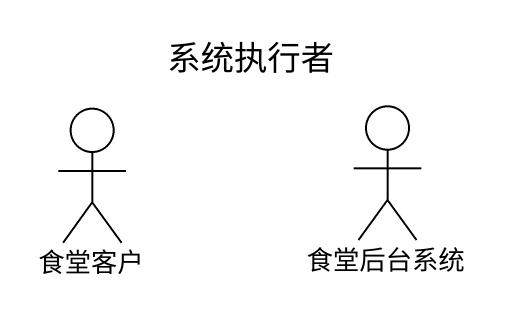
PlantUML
@startuml
title 系统执行者
actor 食堂客户
actor 食堂后台系统
@enduml
